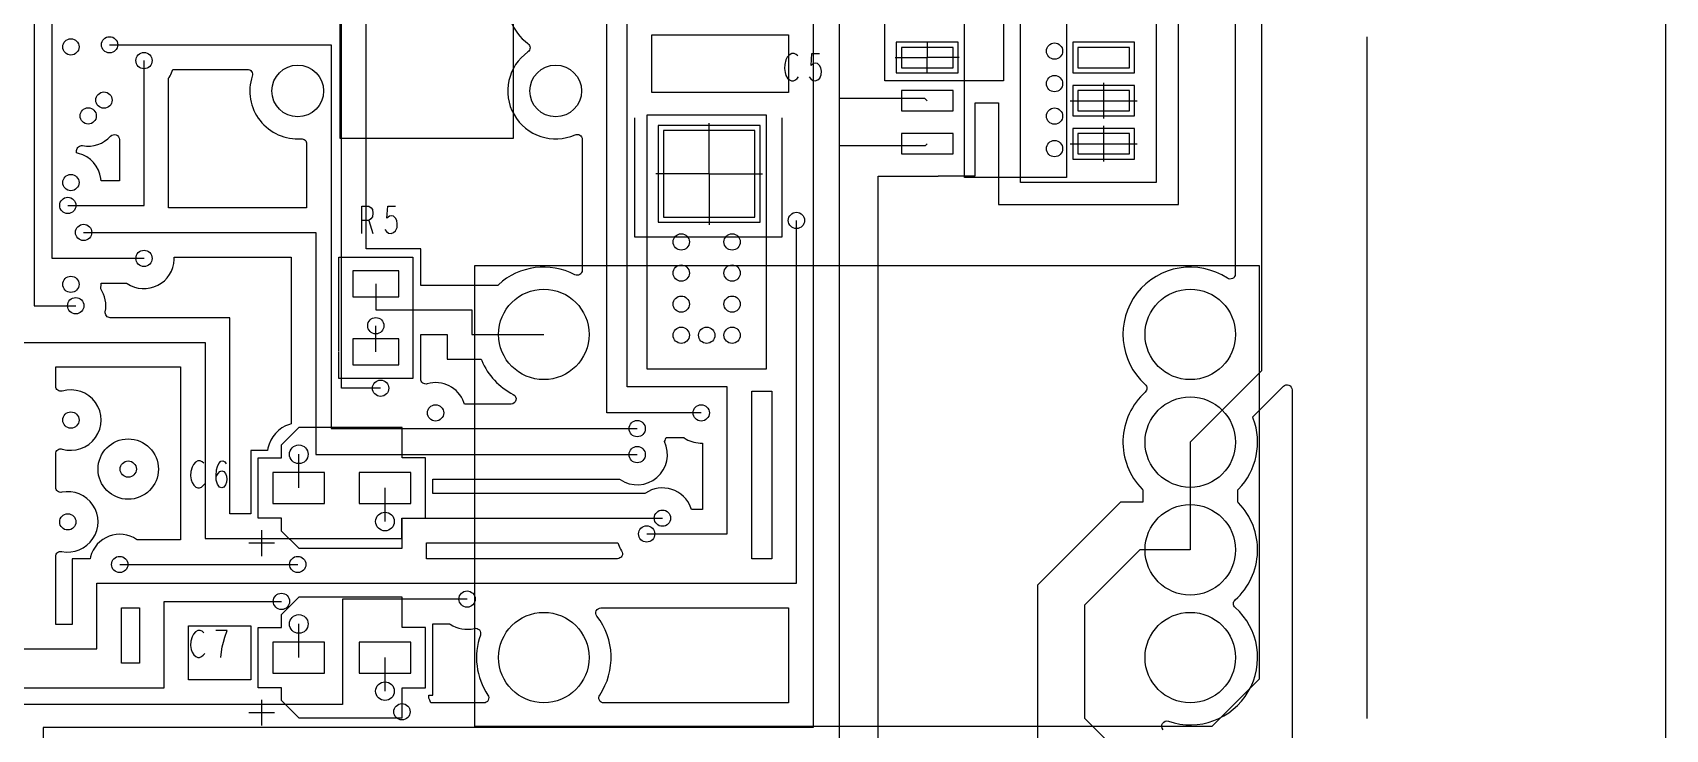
# Model space of a CAD drawing. Extents: x -56 to 56, y -64 to 41.
# Drawn here: x 6.89 to 55, y -8.12 to 12.42 of the extents above; entities that cross this region are included whole.
import ezdxf

# ---------------------------------------------------------------- set-up
doc = ezdxf.new("R2010")
doc.units = 0
doc.layers.get('0').update_dxf_attribs({"linetype": 'CONTINUOUS'})
doc.layers.add('art', color=5, linetype='CONTINUOUS')
doc.layers.add('tap', color=9, linetype='CONTINUOUS')

# ---------------------------------------------------------------- blocks, each defined once
blk = doc.blocks.new('D51')
blk.add_lwpolyline([(-0.9102, -0.4502), (0.9102, -0.4502), (0.9102, 0.4502), (-0.9102, 0.4502)], close=True)
blk = doc.blocks.new('D52')
blk.add_lwpolyline([(-1.5002, -1.4252), (1.5002, -1.4252), (1.5002, 1.4252), (-1.5002, 1.4252)], close=True)
blk = doc.blocks.new('D50')
blk.add_circle((0, 0), 0.89)
blk = doc.blocks.new('D31')
blk.add_circle((0, 0), 1.333)
blk = doc.blocks.new('D40')
blk.add_lwpolyline([(-1.35, -1.275), (1.35, -1.275), (1.35, 1.275), (-1.35, 1.275)], close=True)
blk = doc.blocks.new('D13')
blk.add_circle((0, 0), 0.24)
blk = doc.blocks.new('D14')
blk.add_circle((0, 0), 0.762)
blk = doc.blocks.new('D32')
blk.add_circle((0, 0), 0.275)
blk = doc.blocks.new('D33')
blk.add_lwpolyline([(-0.6731, -0.381), (0.6731, -0.381), (0.6731, 0.381), (-0.6731, 0.381)], close=True)
blk = doc.blocks.new('D27')
blk.add_lwpolyline([(-0.762, -0.4572), (0.762, -0.4572), (0.762, 0.4572), (-0.762, 0.4572)], close=True)
blk = doc.blocks.new('D18')
blk.add_lwpolyline([(-0.76, -0.3), (0.76, -0.3), (0.76, 0.3), (-0.76, 0.3)], close=True)

msp = doc.modelspace()

# ---------------------------------------------------------------- linework, layer by layer
at = {"layer": 'art', "color": 3}
for points in [[(-55, 40), (55, 40), (55, -60), (-55, -60), (-55, 40)], [(41.46, 37.46), (41.46, 34.9758), (43.1038, 33.332), (43.1038, 2.4538), (41, 0.35)], [(22.6855, 33.86), (23.1505, 33.86), (23.1505, 33.8981), (29.885, 33.8981), (29.885, -8.0634), (7.1994, -8.0634), (7.1994, -11.0565), (2.765, -11.0565), (2.765, -13.4584), (-0.0663, -13.4584)], [(7.46, 31.73), (7.46, 30.747), (6.933, 30.747), (6.933, 4.37), (8.1559, 4.37)], [(30.6578, 26.8986), (30.6578, 10.4902)], [(10.1685, 5.765), (7.4584, 5.765), (7.4584, 21.8484), (7.6066, 21.8484), (7.6066, 22.3134)], [(31.808, -9.4924), (31.808, 8.193), (33.5707, 8.193), (33.5715, 8.1938), (34.6588, 8.1938), (34.6588, 10.3498), (35.3498, 10.3498), (35.3498, 7.3498), (40.6502, 7.3498), (40.6502, 22.1502)], [(32, 11), (32, 21.5), (35.5, 21.5), (35.5, 17.5492), (33.8096, 17.5492), (33.8096, 16.3344), (35.5, 16.3344), (35.5, 11), (32, 11)], [(36, 8), (36, 21.5), (40, 21.5), (40, 8), (36, 8)], [(24.9817, -2.3564), (27.3535, -2.3564), (27.3535, 1.9772), (24.4085, 1.9772), (24.4085, 19.452), (9.9188, 19.452)], [(26.5885, 1.2122), (23.8085, 1.2122), (23.8085, 14.537), (14.7, 14.537), (14.7, 15.75)], [(17.141, 1.9384), (15.987, 1.9384), (15.987, 14.237), (8.2234, 14.237)], [(18.3233, 4.9706), (18.3233, 6.0472), (16.7122, 6.0472), (16.7122, 13.8118)], [(9.1534, 12.06), (15.687, 12.06), (15.687, 0.7472), (24.7015, 0.7472)], [(33.2486, 12.1412), (33.2486, 11.684)], [(7.9234, 7.325), (10.1685, 7.325), (10.1685, 11.595)], [(32.3088, 11.684), (33.2486, 11.684)], [(34.1884, 11.684), (33.2486, 11.684)], [(33.2486, 11.2268), (33.2486, 11.684)], [(38.4486, 10.414), (38.4486, 10.9392)], [(30.6578, 10.4902), (33.1724, 10.4902), (33.2486, 10.414)], [(30.6578, 10.4902), (30.6578, 9.0932)], [(37.4634, 10.414), (38.4486, 10.414)], [(38.4486, 9.8888), (38.4486, 10.414)], [(38.4486, 10.414), (39.4338, 10.414)], [(25, 2.5), (25, 10), (28.5, 10), (28.5, 2.5), (25, 2.5)], [(26.8224, 8.255), (26.8224, 9.7552)], [(38.4486, 9.144), (38.4486, 9.6692)], [(3.5, 9.5), (3.5, 8.925), (6.5417, 8.925), (6.5417, 3.29), (11.9685, 3.29), (11.9685, -2.4906), (17.77, -2.4906), (17.77, -1.8914), (25.4467, -1.8914)], [(30.6578, 9.0932), (33.1978, 9.0932), (33.2486, 9.144)], [(37.4634, 9.144), (38.4486, 9.144)], [(38.4486, 8.6188), (38.4486, 9.144)], [(38.4486, 9.144), (39.4338, 9.144)], [(30.6578, 9.0932), (30.6578, -10.6426)], [(26.8224, 8.255), (25.2472, 8.255)], [(26.8224, 8.255), (26.8224, 6.7548)], [(26.8224, 8.255), (28.3972, 8.255)], [(-2.835, -5.7459), (8.7785, -5.7459), (8.7785, -3.8115), (29.395, -3.8115), (29.395, 6.8835)], [(8.3884, 6.53), (15.23, 6.53), (15.23, -0.0178), (24.7015, -0.0178)], [(17, 5.016), (17, 4.2454), (19.825, 4.2454), (19.825, 3.525), (21.95, 3.525)], [(17, 3.0094), (17, 3.7804)], [(28.0787, -3.0863), (28.0787, 1.8498), (28.6698, 1.8498), (28.6698, -3.0863), (28.0787, -3.0863)], [(41, 0.35), (41, -2.825)], [(14.73, -1), (14.73, -0.0094)], [(17.27, -1), (17.27, -1.9906)], [(41.478, -27), (41.275, -26.797), (41.275, -11.176), (37.8968, -7.7978), (37.8968, -4.445), (39.5224, -2.8194), (40.9944, -2.8194), (41, -2.825)], [(9.4534, -3.2564), (14.7, -3.2564)], [(19.69, -4.2765), (16.017, -4.2765), (16.017, -7.3834), (-0.5439, -7.3834)], [(-0.0692, -6.8884), (10.7584, -6.8884), (10.7584, -4.3445), (14.2189, -4.3445)], [(9.5037, -6.1632), (9.5037, -4.5367), (10.0332, -4.5367), (10.0332, -6.1632), (9.5037, -6.1632)], [(11.4836, -6.6582), (11.4836, -5.0697), (13.3178, -5.0697), (13.3178, -6.6582), (11.4836, -6.6582)], [(14.73, -6), (14.73, -5.0094)], [(17.27, -6), (17.27, -6.9906)]]:
    msp.add_lwpolyline(points, dxfattribs=at)
for points in [[(42.3266, 22.8278), (42.3266, 5.305), (42.3266, 5.305), (42.3266, 5.305, -0.597771), (42.0939, 5.1798), (42.0939, 5.1798), (42.0939, 5.1798, 0.928738), (39.6746, 2.0491), (39.6746, 2.0491), (39.6746, 2.0491, -0.445897), (39.6746, 1.8259), (39.6746, 1.8259), (39.6746, 1.8259, 0.426041), (39.5785, -1.0337), (39.5998, -1.0555), (39.5998, -1.4192), (38.9424, -1.4192), (36.4966, -3.865), (36.4966, -8.3778)], [(20.9377, 13.6223, 0.315245), (21.484, 12.0974), (21.484, 12.0974), (21.484, 12.0974, -0.517189), (21.484, 11.8526), (21.484, 11.8526), (21.484, 11.8526, 0.905359), (22.8725, 9.409), (22.8725, 9.409), (22.8725, 9.409, -0.54254), (23.0833, 9.2719), (23.0833, 5.4186), (23.0833, 5.4186), (23.0833, 5.4186, -0.562485), (22.8642, 5.2855), (22.8642, 5.2855), (22.8642, 5.2855, 0.314479), (20.6127, 4.9902), (20.5913, 4.9706), (18.3233, 4.9706)], [(25.1337, 10.6502), (25.1337, 12.3498), (29.1598, 12.3498), (29.1598, 10.6502), (26.9191, 10.6502), (26.9152, 10.6506), (26.9152, 10.6506), (26.9152, 10.6506, 0.051682), (26.7296, 10.6506), (26.7257, 10.6502), (25.1337, 10.6502)], [(10.8937, 7.2552), (10.8937, 11.0782), (10.9065, 11.0972), (10.9065, 11.0972), (10.9065, 11.0972, 0.059748), (11.0033, 11.2858), (11.0214, 11.3348), (13.2149, 11.3348), (13.2149, 11.3348), (13.2149, 11.3348, -0.509932), (13.3575, 11.1383), (13.3575, 11.1383), (13.3575, 11.1383, 0.532755), (14.8011, 9.2914), (14.8011, 9.2914), (14.8011, 9.2914, -0.435296), (14.9618, 9.1418), (14.9618, 7.2552), (10.8937, 7.2552)], [(8.9047, 8.0502), (8.8962, 8.1155), (8.8962, 8.1155), (8.8962, 8.1155, 0.304928), (8.2396, 8.861), (8.1836, 8.8757), (8.1836, 8.9423), (8.1836, 8.9423), (8.1836, 8.9423, -0.469022), (8.361, 9.0897), (8.361, 9.0897), (8.361, 9.0897, 0.259809), (9.1823, 9.3664), (9.1823, 9.3664), (9.1823, 9.3664, -0.685599), (9.4433, 9.2655), (9.4433, 8.0502), (8.9047, 8.0502)], [(12.6937, -1.7654), (12.6937, 4.0152), (9.1757, 4.0152), (9.1757, 4.0152), (9.1757, 4.0152, -0.473352), (9.0287, 4.1947), (9.0287, 4.1947), (9.0287, 4.1947, 0.200572), (8.8938, 4.8679), (8.8938, 4.8679), (8.8938, 4.8679, 0.028118), (8.9031, 4.9675), (8.9057, 5.0398), (9.6517, 5.0398), (9.6707, 5.027), (9.6707, 5.027), (9.6707, 5.027, 0.588508), (11.0581, 5.7325), (11.0607, 5.8048), (14.5048, 5.8048), (14.5048, 0.8897), (14.4523, 0.8731), (14.4523, 0.8731), (14.4523, 0.8731, 0.274862), (13.822, 0.168), (13.8101, 0.1074), (13.3178, 0.1074), (13.3178, -1.7654), (12.6937, -1.7654)], [(19.6129, 1.4724), (19.5948, 1.5214), (19.5948, 1.5214), (19.5948, 1.5214, 0.392287), (18.5146, 2.0679), (18.5146, 2.0679), (18.5146, 2.0679, -0.498475), (18.3233, 2.2121), (18.3233, 3.5202), (19.0998, 3.5202), (19.0998, 2.7998), (20.1029, 2.7998), (20.1223, 2.754), (20.1223, 2.754), (20.1223, 2.754, 0.177291), (21.0521, 1.7562), (21.0521, 1.7562), (21.0521, 1.7562, -0.78921), (20.9842, 1.4724), (19.6129, 1.4724)], [(7.5668, -5.0207), (7.5668, -3.0195), (7.5668, -3.0195), (7.5668, -3.0195, -0.474163), (7.7466, -2.8725), (7.7466, -2.8725), (7.7466, -2.8725, 1.22296), (7.7466, -1.1275), (7.7466, -1.1275), (7.7466, -1.1275, -0.474097), (7.5668, -0.9805), (7.5668, 0.003), (7.5668, 0.003), (7.5668, 0.003, -0.501808), (7.7596, 0.1468), (7.7596, 0.1468), (7.7596, 0.1468, 1.340925), (7.7596, 1.8532), (7.7596, 1.8532), (7.7596, 1.8532, -0.501747), (7.5668, 1.997), (7.5668, 2.5648), (11.2433, 2.5648), (11.2433, -2.5312), (9.9702, -2.5312), (9.9512, -2.5184), (9.9512, -2.5184), (9.9512, -2.5184, 0.516621), (8.5924, -3.0303), (8.5777, -3.0863), (8.0533, -3.0863), (8.0533, -5.0207), (7.5668, -5.0207)], [(40.2045, -8.1253, -0.794272), (40.359, -7.8773), (40.359, -7.8773), (40.359, -7.8773, 0.816502), (42.3254, -4.5241), (42.3254, -4.5241), (42.3254, -4.5241, -0.445897), (42.3254, -4.3009), (42.3254, -4.3009), (42.3254, -4.3009, 0.426041), (42.4215, -1.4413), (42.4002, -1.4195), (42.4002, -1.0555), (42.4215, -1.0337), (42.4215, -1.0337), (42.4215, -1.0337, 0.290404), (42.8575, 1.0462), (42.8406, 1.0914), (43.7438, 1.9947), (43.7438, 1.9947), (43.7438, 1.9947, -0.668446), (43.9999, 1.8886), (43.9999, -27.1796)], [(26.2996, -1.6312), (26.2815, -1.5822), (26.2815, -1.5822), (26.2815, -1.5822, 0.485988), (24.9489, -1.1534), (24.9299, -1.1662), (18.6822, -1.1662), (18.6822, -0.743), (24.1847, -0.743), (24.2037, -0.7558), (24.2037, -0.7558), (24.2037, -0.7558, 0.763487), (25.5053, 0.3647), (25.5053, 0.3647), (25.5053, 0.3647, 0.022361), (25.5363, 0.438), (25.5544, 0.487), (26.0717, 0.487), (26.0907, 0.4742), (26.0907, 0.4742), (26.0907, 0.4742, 0.140138), (26.556, 0.3226), (26.6283, 0.32), (26.6283, -1.6312), (26.2996, -1.6312)], [(18.4952, -3.0863), (18.4952, -2.6166), (24.1288, -2.6166), (24.1469, -2.6656), (24.1469, -2.6656), (24.1469, -2.6656, 0.059236), (24.2427, -2.8527), (24.2427, -2.8527), (24.2427, -2.8527, -0.600224), (24.1181, -3.0863), (18.4952, -3.0863)], [(23.7222, -7.3382), (23.7222, -7.3382), (23.7222, -7.3382, -0.599764), (23.5977, -7.1047), (23.5977, -7.1047), (23.5977, -7.1047, 0.324096), (23.5134, -4.779), (23.5134, -4.779), (23.5134, -4.779, -0.624632), (23.6316, -4.5367), (29.1598, -4.5367), (29.1598, -7.3382), (23.7222, -7.3382)], [(18.6229, -7.3382), (18.6048, -7.2892), (18.6048, -7.2892), (18.6048, -7.2892, 0.022723), (18.5733, -7.2147), (18.566, -7.1994), (18.566, -7.1074), (18.6822, -7.1074), (18.6822, -5.0017), (19.1732, -5.0017), (19.1922, -5.0145), (19.1922, -5.0145), (19.1922, -5.0145, 0.211902), (19.9032, -5.1408), (19.9032, -5.1408), (19.9032, -5.1408, -0.597375), (20.0805, -5.3366), (20.0805, -5.3366), (20.0805, -5.3366, 0.237207), (20.3023, -7.1047), (20.3023, -7.1047), (20.3023, -7.1047, -0.599746), (20.1778, -7.3382), (18.6229, -7.3382)]]:
    msp.add_lwpolyline(points, format="xyb", dxfattribs=at)
at = {"layer": 'art', "color": 5}
for points in [[(16.55, 19.7), (21.05, 19.7), (21.05, 9.3), (15.95, 9.3), (15.95, 19), (16.55, 19.7)], [(37.3486, 13.654), (37.3486, 8.154), (34.3486, 8.154), (34.3486, 13.854), (34.5486, 14.054), (37.3486, 14.054), (37.3486, 13.654)], [(29.4333, 11.7333), (29.3833, 11.7733), (29.325, 11.8), (29.2583, 11.8), (29.1833, 11.76), (29.125, 11.6933), (29.0833, 11.6133), (29.05, 11.48), (29.0417, 11.36), (29.0583, 11.24), (29.0833, 11.16), (29.1333, 11.08), (29.1917, 11.0267), (29.25, 11), (29.3083, 11), (29.3667, 11.0267), (29.4167, 11.0667), (29.4583, 11.12)], [(29.7667, 11.12), (29.8167, 11.0533), (29.875, 11.0133), (29.95, 11), (30.025, 11.0267), (30.0833, 11.08), (30.125, 11.1733), (30.1333, 11.28), (30.1167, 11.3867), (30.075, 11.4533), (30.0167, 11.5067), (29.9583, 11.52), (29.9, 11.5067), (29.825, 11.4533), (29.85, 11.8), (30.075, 11.8)], [(24.6224, 9.905), (24.6224, 6.405), (28.9724, 6.405), (28.9724, 9.905)], [(16.5833, 6.5), (16.5833, 7.3), (16.7917, 7.3), (16.8583, 7.26), (16.9, 7.2067), (16.9167, 7.1), (16.9, 6.9933), (16.85, 6.9267), (16.7917, 6.8867), (16.5833, 6.8867)], [(17.2667, 6.62), (17.3167, 6.5533), (17.375, 6.5133), (17.45, 6.5), (17.525, 6.5267), (17.5833, 6.58), (17.625, 6.6733), (17.6333, 6.78), (17.6167, 6.8867), (17.575, 6.9533), (17.5167, 7.0067), (17.4583, 7.02), (17.4, 7.0067), (17.325, 6.9533), (17.35, 7.3), (17.575, 7.3)], [(16.7917, 6.8867), (16.9167, 6.5)], [(15.9078, 3.0348), (15.9078, 5.8034), (18.0922, 5.8034), (18.0922, 2.222), (15.9078, 2.222), (15.9078, 3.0094)], [(41, -8.032), (19.918, -8.032), (19.918, 5.557), (43.032, 5.557), (43.032, -6.635), (41.635, -8.032), (41, -8.032)], [(14.222, 0.27), (14.73, 0.778)], [(14.73, -2.778), (15.238, -2.778), (17.778, -2.778), (17.778, -1.889), (18.4638, -1.889), (18.4638, -0.111), (17.778, -0.111), (17.778, 0.778), (14.73, 0.778)], [(14.222, -2.27), (14.222, -1.889), (13.5362, -1.889), (13.5362, -0.111), (14.222, -0.111), (14.222, 0.27)], [(11.9333, -0.2667), (11.8833, -0.2267), (11.825, -0.2), (11.7583, -0.2), (11.6833, -0.24), (11.625, -0.3067), (11.5833, -0.3867), (11.55, -0.52), (11.5417, -0.64), (11.5583, -0.76), (11.5833, -0.84), (11.6333, -0.92), (11.6917, -0.9733), (11.75, -1), (11.8083, -1), (11.8667, -0.9733), (11.9167, -0.9333), (11.9583, -0.88)], [(12.2917, -0.6667), (12.35, -0.5733), (12.4, -0.52), (12.4667, -0.4933), (12.525, -0.52), (12.5667, -0.5733), (12.6, -0.6533), (12.6083, -0.7467), (12.6, -0.8267), (12.5667, -0.9067), (12.5167, -0.9733), (12.4583, -1), (12.3917, -0.9733), (12.3333, -0.8934), (12.3, -0.7733), (12.2917, -0.64), (12.3083, -0.4667), (12.3333, -0.3733), (12.375, -0.28), (12.4333, -0.2133), (12.4917, -0.2), (12.55, -0.2267), (12.5917, -0.2933)], [(13.6378, -3.0066), (13.6378, -2.2446)], [(14.222, -2.27), (14.73, -2.778)], [(14.0188, -2.6256), (13.2568, -2.6256)], [(14.222, -4.73), (14.73, -4.222)], [(14.73, -7.778), (15.238, -7.778), (17.778, -7.778), (17.778, -6.889), (18.4638, -6.889), (18.4638, -5.111), (17.778, -5.111), (17.778, -4.222), (14.73, -4.222)], [(14.222, -7.27), (14.222, -6.889), (13.5362, -6.889), (13.5362, -5.111), (14.222, -5.111), (14.222, -4.73)], [(11.9333, -5.2667), (11.8833, -5.2267), (11.825, -5.2), (11.7583, -5.2), (11.6833, -5.24), (11.625, -5.3067), (11.5833, -5.3867), (11.55, -5.52), (11.5417, -5.64), (11.5583, -5.76), (11.5833, -5.84), (11.6333, -5.92), (11.6917, -5.9733), (11.75, -6), (11.8083, -6), (11.8667, -5.9733), (11.9167, -5.9333), (11.9583, -5.88)], [(12.4333, -6), (12.45, -5.8267), (12.475, -5.68), (12.5083, -5.5467), (12.55, -5.4), (12.6167, -5.2), (12.2833, -5.2)], [(14.0188, -7.6256), (13.2568, -7.6256)], [(13.6378, -8.0066), (13.6378, -7.2446)], [(14.222, -7.27), (14.73, -7.778)]]:
    msp.add_lwpolyline(points, dxfattribs=at)
at = {"layer": 'tap', "color": 9}
msp.add_lwpolyline([(46.2, 12.3), (46.2, -7.8)], dxfattribs=at)

# ---------------------------------------------------------------- block references
at = {"layer": 'art'}
for name, p in [('D13', (8.0135, 12)), ('D13', (9.1534, 12.06)), ('D51', (33.2486, 11.684)), ('D13', (37, 11.875)), ('D51', (38.4486, 11.684)), ('D13', (10.1685, 11.595)), ('D18', (33.2486, 11.684)), ('D18', (38.4486, 11.684)), ('D14', (14.7, 10.7)), ('D14', (22.3, 10.7)), ('D13', (37, 10.9167)), ('D13', (8.9884, 10.43)), ('D18', (33.2486, 10.414)), ('D51', (38.4486, 10.414)), ('D18', (38.4486, 10.414)), ('D13', (8.5234, 9.965)), ('D13', (37, 9.9583)), ('D52', (26.8224, 8.255)), ('D40', (26.8224, 8.255)), ('D18', (33.2486, 9.144)), ('D13', (37, 9)), ('D51', (38.4486, 9.144)), ('D18', (38.4486, 9.144)), ('D13', (8.0135, 8)), ('D13', (7.9234, 7.325)), ('D13', (8.3884, 6.53)), ('D13', (29.395, 6.8835)), ('D13', (26, 6.25)), ('D13', (27.5, 6.25)), ('D13', (10.1685, 5.765)), ('D33', (17, 5.016)), ('D13', (26, 5.3333)), ('D13', (27.5, 5.3333)), ('D13', (8.0135, 5)), ('D31', (21.95, 3.525)), ('D31', (41, 3.525)), ('D13', (8.1559, 4.37)), ('D13', (26, 4.4167)), ('D13', (27.5, 4.4167)), ('D13', (17, 3.7804)), ('D33', (17, 3.0094)), ('D13', (26, 3.5)), ('D13', (26.75, 3.5)), ('D13', (27.5, 3.5)), ('D13', (17.141, 1.9384)), ('D13', (18.76, 1.2122)), ('D13', (26.5885, 1.2122)), ('D31', (41, 0.35)), ('D13', (8.0135, 1)), ('D13', (24.7015, 0.7472)), ('D50', (9.7035, -0.445)), ('D32', (14.73, -0.0094)), ('D13', (24.7015, -0.0178)), ('D13', (9.7035, -0.445)), ('D27', (14.73, -1)), ('D27', (17.27, -1)), ('D13', (7.9234, -2)), ('D32', (17.27, -1.9906)), ('D13', (25.4467, -1.8914)), ('D31', (41, -2.825)), ('D13', (24.9817, -2.3564)), ('D13', (9.4534, -3.2564)), ('D13', (14.7, -3.2564)), ('D13', (14.2189, -4.3445)), ('D13', (19.69, -4.2765)), ('D32', (14.73, -5.0094)), ('D31', (21.95, -6)), ('D31', (41, -6)), ('D27', (14.73, -6)), ('D27', (17.27, -6)), ('D32', (17.27, -6.9906)), ('D13', (17.77, -7.5984))]:
    msp.add_blockref(name, p, dxfattribs=at)

doc.saveas('drawing.dxf')
